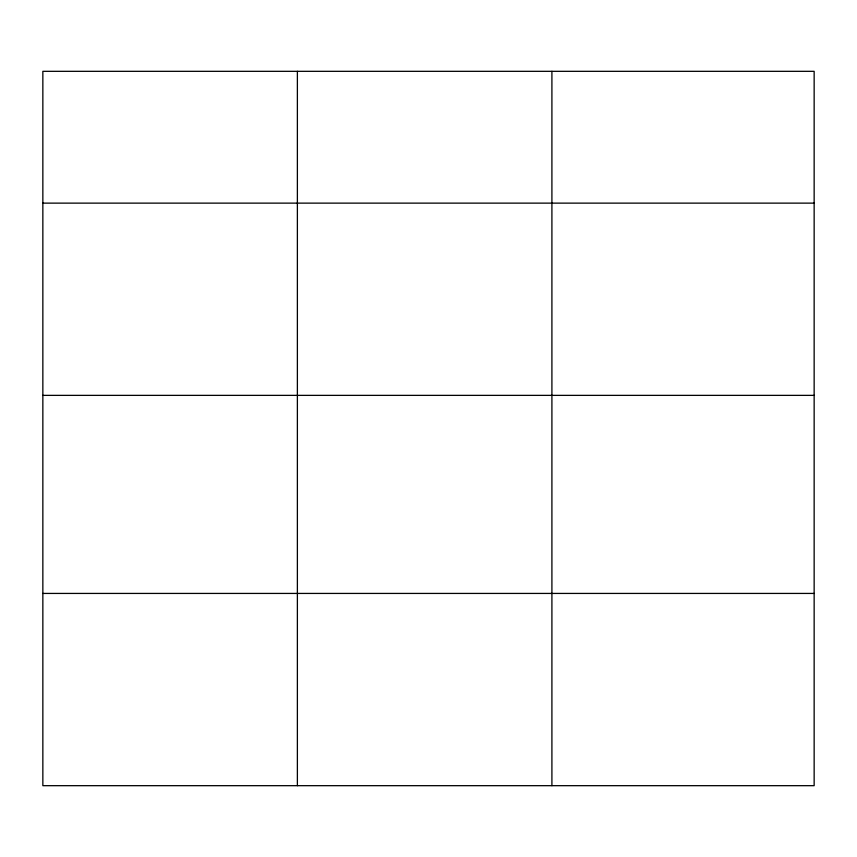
<?xml version="1.0" encoding="UTF-8"?>
<svg xmlns="http://www.w3.org/2000/svg" width="857" height="857" viewBox="0 0 857 857"><rect width="100%" height="100%" fill="white"/><g stroke="black" fill="none" stroke-linecap="round" stroke-linejoin="round"><path stroke-width="1.29" d="M814.15 395.366L814.15 71.324L42.85 71.324L42.85 785.676L814.15 785.676L814.15 395.366L42.85 395.366M42.85 203.13L814.15 203.13M42.85 593.43L814.15 593.43M551.908 71.324L551.908 785.676M297.379 71.324L297.379 785.676"/></g></svg>
